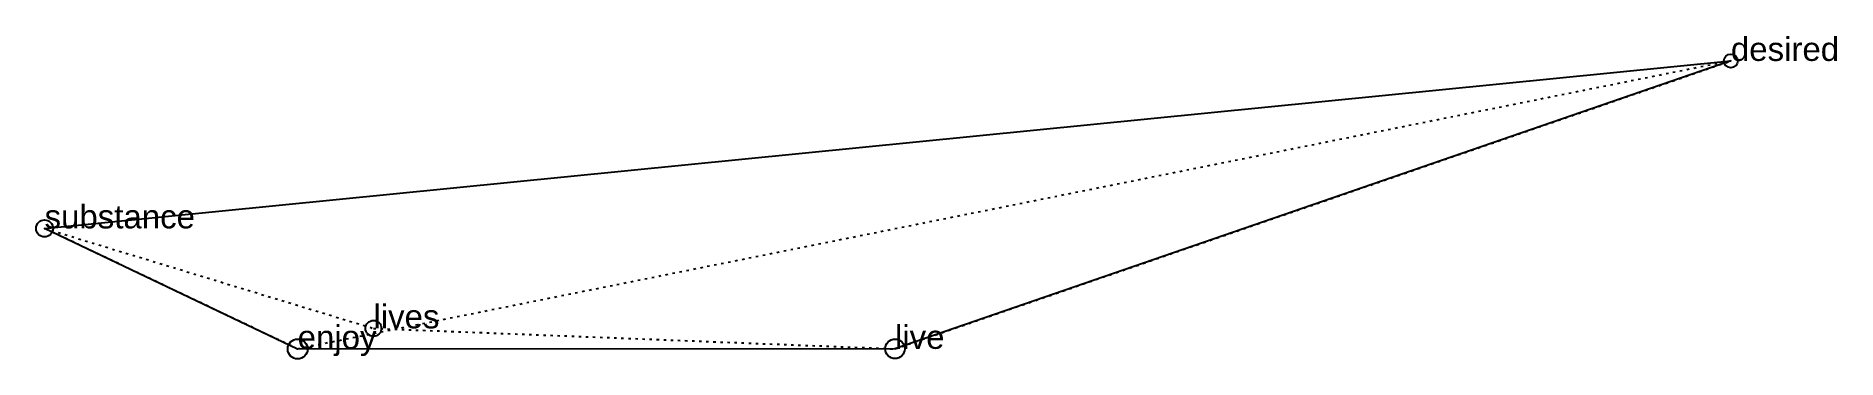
# Model space of a CAD drawing. Extents: x -46.9 to 29.3, y 5.7 to 19.4.
import ezdxf

# ---------------------------------------------------------------- set-up
doc = ezdxf.new("R2010")
doc.units = 0
doc.linetypes.add('DOT', pattern=[0.2, 0, -0.2])
doc.layers.add('TEXT', color=1, linetype='CONTINUOUS')
doc.styles.get("Standard").update_dxf_attribs({"font": 'arial.ttf'})

msp = doc.modelspace()

# ---------------------------------------------------------------- linework, layer by layer
for centre, radius in [((24.811, 18.297), 0.293), ((-46.581, 11.21), 0.361), ((-32.658, 6.979), 0.336), ((-35.867, 6.106), 0.421), ((-10.578, 6.112), 0.413)]:
    msp.add_circle(centre, radius)
at = {"layer": 'INTERNAL', "linetype": 'DOT'}
msp.add_polyline3d([(-35.867, 6.106, 0), (-46.581, 11.21, 0), (-32.658, 6.979, 0), (-10.578, 6.112, 0), (24.811, 18.297, 0), (-35.867, 6.106, 0)], close=True, dxfattribs=at)
at = {"layer": 'OUTLINE', "linetype": 'CONTINUOUS'}
msp.add_polyline3d([(-35.867, 6.106, 0), (-46.581, 11.21, 0), (24.811, 18.297, 0), (-10.578, 6.112, 0), (-35.867, 6.106, 0)], close=True, dxfattribs=at)

# ---------------------------------------------------------------- texts
at = {"layer": 'TEXT'}
for s, p in [('desired', (24.811, 18.297)), ('substance', (-46.581, 11.21)), ('lives', (-32.658, 6.979)), ('enjoy', (-35.867, 6.106)), ('live', (-10.578, 6.112))]:
    msp.add_text(s, height=1, dxfattribs=at).set_placement(p)

doc.saveas('drawing.dxf')
